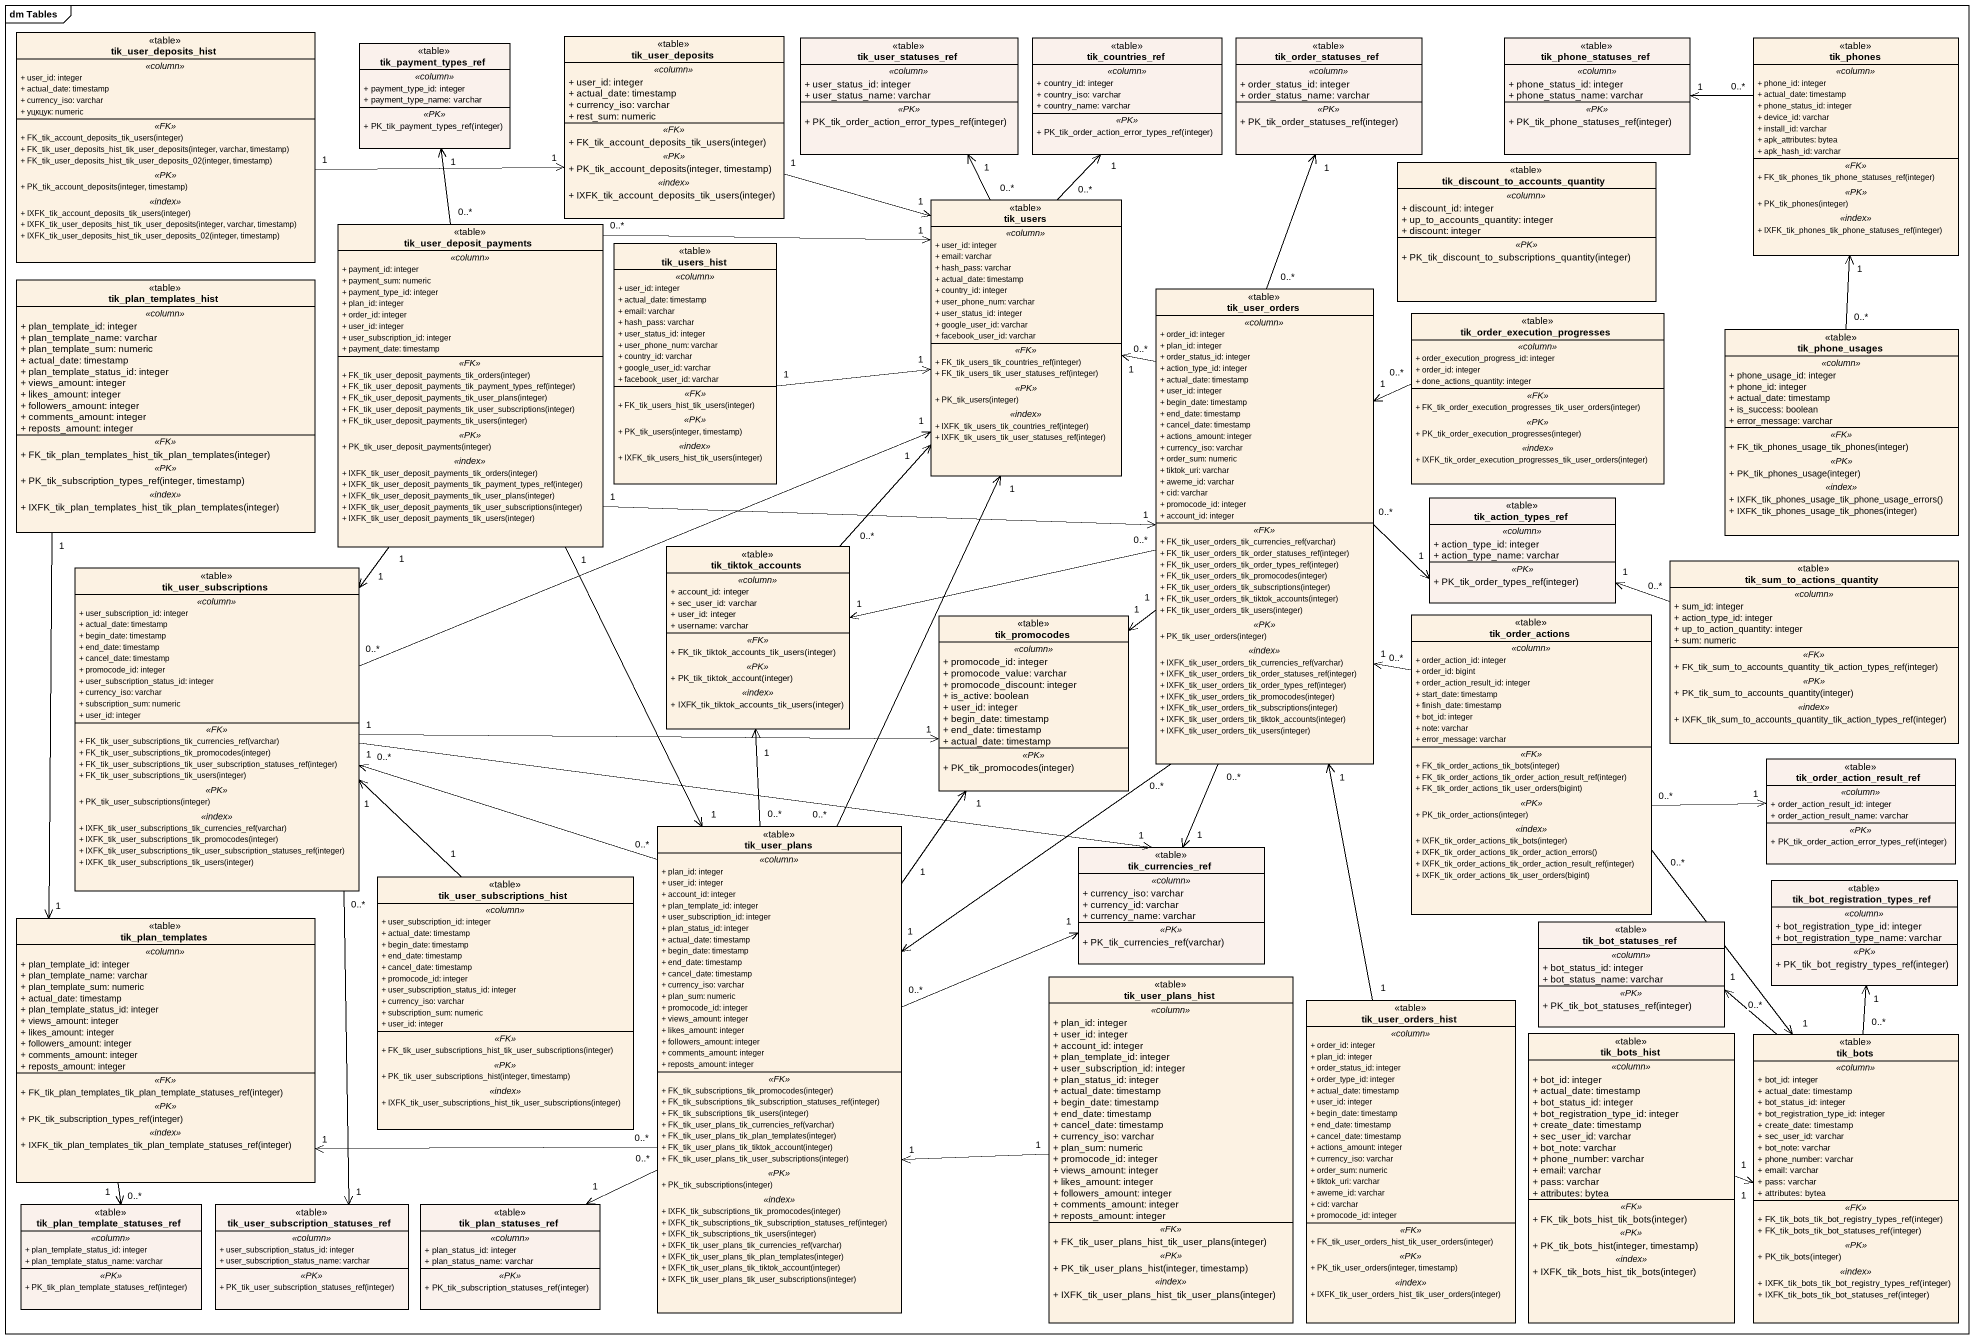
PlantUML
@startuml
mainframe dm Tables
hide circle
hide empty members
skinparam classAttributeIconSize 0
class tik_user_deposits_hist <<table>> {
  .. <<column>> ..
  + user_id: integer
  + actual_date: timestamp
  + currency_iso: varchar
  + уцкцук: numeric
  .. <<FK>> ..
  + FK_tik_account_deposits_tik_users(integer)
  + FK_tik_user_deposits_hist_tik_user_deposits(integer, varchar, timestamp)
  + FK_tik_user_deposits_hist_tik_user_deposits_02(integer, timestamp)
  .. <<PK>> ..
  + PK_tik_account_deposits(integer, timestamp)
  .. <<index>> ..
  + IXFK_tik_account_deposits_tik_users(integer)
  + IXFK_tik_user_deposits_hist_tik_user_deposits(integer, varchar, timestamp)
  + IXFK_tik_user_deposits_hist_tik_user_deposits_02(integer, timestamp)
}
class tik_user_deposits <<table>> {
  .. <<column>> ..
  + user_id: integer
  + actual_date: timestamp
  + currency_iso: varchar
  + rest_sum: numeric
  .. <<FK>> ..
  + FK_tik_account_deposits_tik_users(integer)
  .. <<PK>> ..
  + PK_tik_account_deposits(integer, timestamp)
  .. <<index>> ..
  + IXFK_tik_account_deposits_tik_users(integer)
}
class tik_payment_types_ref <<table>> #FAF1EC {
  .. <<column>> ..
  + payment_type_id: integer
  + payment_type_name: varchar
  .. <<PK>> ..
  + PK_tik_payment_types_ref(integer)
}
class tik_user_statuses_ref <<table>> #FAF1EC {
  .. <<column>> ..
  + user_status_id: integer
  + user_status_name: varchar
  .. <<PK>> ..
  + PK_tik_order_action_error_types_ref(integer)
}
class tik_countries_ref <<table>> #FAF1EC {
  .. <<column>> ..
  + country_id: integer
  + country_iso: varchar
  + country_name: varchar
  .. <<PK>> ..
  + PK_tik_order_action_error_types_ref(integer)
}
class tik_order_statuses_ref <<table>> #FAF1EC {
  .. <<column>> ..
  + order_status_id: integer
  + order_status_name: varchar
  .. <<PK>> ..
  + PK_tik_order_statuses_ref(integer)
}
class tik_phone_statuses_ref <<table>> #FAF1EC {
  .. <<column>> ..
  + phone_status_id: integer
  + phone_status_name: varchar
  .. <<PK>> ..
  + PK_tik_phone_statuses_ref(integer)
}
class tik_phones <<table>> {
  .. <<column>> ..
  + phone_id: integer
  + actual_date: timestamp
  + phone_status_id: integer
  + device_id: varchar
  + install_id: varchar
  + apk_attributes: bytea
  + apk_hash_id: varchar
  .. <<FK>> ..
  + FK_tik_phones_tik_phone_statuses_ref(integer)
  .. <<PK>> ..
  + PK_tik_phones(integer)
  .. <<index>> ..
  + IXFK_tik_phones_tik_phone_statuses_ref(integer)
}
class "tik_discount_to_accounts_quantity" as tik_discount_to_accounts <<table>> {
  .. <<column>> ..
  + discount_id: integer
  + up_to_accounts_quantity: integer
  + discount: integer
  .. <<PK>> ..
  + PK_tik_discount_to_subscriptions_quantity(integer)
}
class tik_user_deposit_payments <<table>> {
  .. <<column>> ..
  + payment_id: integer
  + payment_sum: numeric
  + payment_type_id: integer
  + plan_id: integer
  + order_id: integer
  + user_id: integer
  + user_subscription_id: integer
  + payment_date: timestamp
  .. <<FK>> ..
  + FK_tik_user_deposit_payments_tik_orders(integer)
  + FK_tik_user_deposit_payments_tik_payment_types_ref(integer)
  + FK_tik_user_deposit_payments_tik_user_plans(integer)
  + FK_tik_user_deposit_payments_tik_user_subscriptions(integer)
  + FK_tik_user_deposit_payments_tik_users(integer)
  .. <<PK>> ..
  + PK_tik_user_deposit_payments(integer)
  .. <<index>> ..
  + IXFK_tik_user_deposit_payments_tik_orders(integer)
  + IXFK_tik_user_deposit_payments_tik_payment_types_ref(integer)
  + IXFK_tik_user_deposit_payments_tik_user_plans(integer)
  + IXFK_tik_user_deposit_payments_tik_user_subscriptions(integer)
  + IXFK_tik_user_deposit_payments_tik_users(integer)
}
class tik_users <<table>> {
  .. <<column>> ..
  + user_id: integer
  + email: varchar
  + hash_pass: varchar
  + actual_date: timestamp
  + country_id: integer
  + user_phone_num: varchar
  + user_status_id: integer
  + google_user_id: varchar
  + facebook_user_id: varchar
  .. <<FK>> ..
  + FK_tik_users_tik_countries_ref(integer)
  + FK_tik_users_tik_user_statuses_ref(integer)
  .. <<PK>> ..
  + PK_tik_users(integer)
  .. <<index>> ..
  + IXFK_tik_users_tik_countries_ref(integer)
  + IXFK_tik_users_tik_user_statuses_ref(integer)
}
class tik_users_hist <<table>> {
  .. <<column>> ..
  + user_id: integer
  + actual_date: timestamp
  + email: varchar
  + hash_pass: varchar
  + user_status_id: integer
  + user_phone_num: varchar
  + country_id: varchar
  + google_user_id: varchar
  + facebook_user_id: varchar
  .. <<FK>> ..
  + FK_tik_users_hist_tik_users(integer)
  .. <<PK>> ..
  + PK_tik_users(integer, timestamp)
  .. <<index>> ..
  + IXFK_tik_users_hist_tik_users(integer)
}
class tik_plan_templates_hist <<table>> {
  .. <<column>> ..
  + plan_template_id: integer
  + plan_template_name: varchar
  + plan_template_sum: numeric
  + actual_date: timestamp
  + plan_template_status_id: integer
  + views_amount: integer
  + likes_amount: integer
  + followers_amount: integer
  + comments_amount: integer
  + reposts_amount: integer
  .. <<FK>> ..
  + FK_tik_plan_templates_hist_tik_plan_templates(integer)
  .. <<PK>> ..
  + PK_tik_subscription_types_ref(integer, timestamp)
  .. <<index>> ..
  + IXFK_tik_plan_templates_hist_tik_plan_templates(integer)
}
class tik_user_orders <<table>> {
  .. <<column>> ..
  + order_id: integer
  + plan_id: integer
  + order_status_id: integer
  + action_type_id: integer
  + actual_date: timestamp
  + user_id: integer
  + begin_date: timestamp
  + end_date: timestamp
  + cancel_date: timestamp
  + actions_amount: integer
  + currency_iso: varchar
  + order_sum: numeric
  + tiktok_uri: varchar
  + aweme_id: varchar
  + cid: varchar
  + promocode_id: integer
  + account_id: integer
  .. <<FK>> ..
  + FK_tik_user_orders_tik_currencies_ref(varchar)
  + FK_tik_user_orders_tik_order_statuses_ref(integer)
  + FK_tik_user_orders_tik_order_types_ref(integer)
  + FK_tik_user_orders_tik_promocodes(integer)
  + FK_tik_user_orders_tik_subscriptions(integer)
  + FK_tik_user_orders_tik_tiktok_accounts(integer)
  + FK_tik_user_orders_tik_users(integer)
  .. <<PK>> ..
  + PK_tik_user_orders(integer)
  .. <<index>> ..
  + IXFK_tik_user_orders_tik_currencies_ref(varchar)
  + IXFK_tik_user_orders_tik_order_statuses_ref(integer)
  + IXFK_tik_user_orders_tik_order_types_ref(integer)
  + IXFK_tik_user_orders_tik_promocodes(integer)
  + IXFK_tik_user_orders_tik_subscriptions(integer)
  + IXFK_tik_user_orders_tik_tiktok_accounts(integer)
  + IXFK_tik_user_orders_tik_users(integer)
}
class "tik_order_execution_progresses" as tik_order_execution <<table>> {
  .. <<column>> ..
  + order_execution_progress_id: integer
  + order_id: integer
  + done_actions_quantity: integer
  .. <<FK>> ..
  + FK_tik_order_execution_progresses_tik_user_orders(integer)
  .. <<PK>> ..
  + PK_tik_order_execution_progresses(integer)
  .. <<index>> ..
  + IXFK_tik_order_execution_progresses_tik_user_orders(integer)
}
class tik_phone_usages <<table>> {
  .. <<column>> ..
  + phone_usage_id: integer
  + phone_id: integer
  + actual_date: timestamp
  + is_success: boolean
  + error_message: varchar
  .. <<FK>> ..
  + FK_tik_phones_usage_tik_phones(integer)
  .. <<PK>> ..
  + PK_tik_phones_usage(integer)
  .. <<index>> ..
  + IXFK_tik_phones_usage_tik_phone_usage_errors()
  + IXFK_tik_phones_usage_tik_phones(integer)
}
class tik_action_types_ref <<table>> #FAF1EC {
  .. <<column>> ..
  + action_type_id: integer
  + action_type_name: varchar
  .. <<PK>> ..
  + PK_tik_order_types_ref(integer)
}
class tik_tiktok_accounts <<table>> {
  .. <<column>> ..
  + account_id: integer
  + sec_user_id: varchar
  + user_id: integer
  + username: varchar
  .. <<FK>> ..
  + FK_tik_tiktok_accounts_tik_users(integer)
  .. <<PK>> ..
  + PK_tik_tiktok_account(integer)
  .. <<index>> ..
  + IXFK_tik_tiktok_accounts_tik_users(integer)
}
class tik_sum_to_actions_quantity <<table>> {
  .. <<column>> ..
  + sum_id: integer
  + action_type_id: integer
  + up_to_action_quantity: integer
  + sum: numeric
  .. <<FK>> ..
  + FK_tik_sum_to_accounts_quantity_tik_action_types_ref(integer)
  .. <<PK>> ..
  + PK_tik_sum_to_accounts_quantity(integer)
  .. <<index>> ..
  + IXFK_tik_sum_to_accounts_quantity_tik_action_types_ref(integer)
}
class tik_user_subscriptions <<table>> {
  .. <<column>> ..
  + user_subscription_id: integer
  + actual_date: timestamp
  + begin_date: timestamp
  + end_date: timestamp
  + cancel_date: timestamp
  + promocode_id: integer
  + user_subscription_status_id: integer
  + currency_iso: varchar
  + subscription_sum: numeric
  + user_id: integer
  .. <<FK>> ..
  + FK_tik_user_subscriptions_tik_currencies_ref(varchar)
  + FK_tik_user_subscriptions_tik_promocodes(integer)
  + FK_tik_user_subscriptions_tik_user_subscription_statuses_ref(integer)
  + FK_tik_user_subscriptions_tik_users(integer)
  .. <<PK>> ..
  + PK_tik_user_subscriptions(integer)
  .. <<index>> ..
  + IXFK_tik_user_subscriptions_tik_currencies_ref(varchar)
  + IXFK_tik_user_subscriptions_tik_promocodes(integer)
  + IXFK_tik_user_subscriptions_tik_user_subscription_statuses_ref(integer)
  + IXFK_tik_user_subscriptions_tik_users(integer)
}
class tik_promocodes <<table>> {
  .. <<column>> ..
  + promocode_id: integer
  + promocode_value: varchar
  + promocode_discount: integer
  + is_active: boolean
  + user_id: integer
  + begin_date: timestamp
  + end_date: timestamp
  + actual_date: timestamp
  .. <<PK>> ..
  + PK_tik_promocodes(integer)
}
class tik_order_actions <<table>> {
  .. <<column>> ..
  + order_action_id: integer
  + order_id: bigint
  + order_action_result_id: integer
  + start_date: timestamp
  + finish_date: timestamp
  + bot_id: integer
  + note: varchar
  + error_message: varchar
  .. <<FK>> ..
  + FK_tik_order_actions_tik_bots(integer)
  + FK_tik_order_actions_tik_order_action_result_ref(integer)
  + FK_tik_order_actions_tik_user_orders(bigint)
  .. <<PK>> ..
  + PK_tik_order_actions(integer)
  .. <<index>> ..
  + IXFK_tik_order_actions_tik_bots(integer)
  + IXFK_tik_order_actions_tik_order_action_errors()
  + IXFK_tik_order_actions_tik_order_action_result_ref(integer)
  + IXFK_tik_order_actions_tik_user_orders(bigint)
}
class tik_order_action_result_ref <<table>> #FAF1EC {
  .. <<column>> ..
  + order_action_result_id: integer
  + order_action_result_name: varchar
  .. <<PK>> ..
  + PK_tik_order_action_error_types_ref(integer)
}
class tik_user_plans <<table>> {
  .. <<column>> ..
  + plan_id: integer
  + user_id: integer
  + account_id: integer
  + plan_template_id: integer
  + user_subscription_id: integer
  + plan_status_id: integer
  + actual_date: timestamp
  + begin_date: timestamp
  + end_date: timestamp
  + cancel_date: timestamp
  + currency_iso: varchar
  + plan_sum: numeric
  + promocode_id: integer
  + views_amount: integer
  + likes_amount: integer
  + followers_amount: integer
  + comments_amount: integer
  + reposts_amount: integer
  .. <<FK>> ..
  + FK_tik_subscriptions_tik_promocodes(integer)
  + FK_tik_subscriptions_tik_subscription_statuses_ref(integer)
  + FK_tik_subscriptions_tik_users(integer)
  + FK_tik_user_plans_tik_currencies_ref(varchar)
  + FK_tik_user_plans_tik_plan_templates(integer)
  + FK_tik_user_plans_tik_tiktok_account(integer)
  + FK_tik_user_plans_tik_user_subscriptions(integer)
  .. <<PK>> ..
  + PK_tik_subscriptions(integer)
  .. <<index>> ..
  + IXFK_tik_subscriptions_tik_promocodes(integer)
  + IXFK_tik_subscriptions_tik_subscription_statuses_ref(integer)
  + IXFK_tik_subscriptions_tik_users(integer)
  + IXFK_tik_user_plans_tik_currencies_ref(varchar)
  + IXFK_tik_user_plans_tik_plan_templates(integer)
  + IXFK_tik_user_plans_tik_tiktok_account(integer)
  + IXFK_tik_user_plans_tik_user_subscriptions(integer)
}
class tik_user_subscriptions_hist <<table>> {
  .. <<column>> ..
  + user_subscription_id: integer
  + actual_date: timestamp
  + begin_date: timestamp
  + end_date: timestamp
  + cancel_date: timestamp
  + promocode_id: integer
  + user_subscription_status_id: integer
  + currency_iso: varchar
  + subscription_sum: numeric
  + user_id: integer
  .. <<FK>> ..
  + FK_tik_user_subscriptions_hist_tik_user_subscriptions(integer)
  .. <<PK>> ..
  + PK_tik_user_subscriptions_hist(integer, timestamp)
  .. <<index>> ..
  + IXFK_tik_user_subscriptions_hist_tik_user_subscriptions(integer)
}
class tik_currencies_ref <<table>> #FAF1EC {
  .. <<column>> ..
  + currency_iso: varchar
  + currency_id: varchar
  + currency_name: varchar
  .. <<PK>> ..
  + PK_tik_currencies_ref(varchar)
}
class "tik_bot_registration_types_ref" as tik_bot_registration_types <<table>> #FAF1EC {
  .. <<column>> ..
  + bot_registration_type_id: integer
  + bot_registration_type_name: varchar
  .. <<PK>> ..
  + PK_tik_bot_registry_types_ref(integer)
}
class tik_plan_templates <<table>> {
  .. <<column>> ..
  + plan_template_id: integer
  + plan_template_name: varchar
  + plan_template_sum: numeric
  + actual_date: timestamp
  + plan_template_status_id: integer
  + views_amount: integer
  + likes_amount: integer
  + followers_amount: integer
  + comments_amount: integer
  + reposts_amount: integer
  .. <<FK>> ..
  + FK_tik_plan_templates_tik_plan_template_statuses_ref(integer)
  .. <<PK>> ..
  + PK_tik_subscription_types_ref(integer)
  .. <<index>> ..
  + IXFK_tik_plan_templates_tik_plan_template_statuses_ref(integer)
}
class tik_bot_statuses_ref <<table>> #FAF1EC {
  .. <<column>> ..
  + bot_status_id: integer
  + bot_status_name: varchar
  .. <<PK>> ..
  + PK_tik_bot_statuses_ref(integer)
}
class tik_user_plans_hist <<table>> {
  .. <<column>> ..
  + plan_id: integer
  + user_id: integer
  + account_id: integer
  + plan_template_id: integer
  + user_subscription_id: integer
  + plan_status_id: integer
  + actual_date: timestamp
  + begin_date: timestamp
  + end_date: timestamp
  + cancel_date: timestamp
  + currency_iso: varchar
  + plan_sum: numeric
  + promocode_id: integer
  + views_amount: integer
  + likes_amount: integer
  + followers_amount: integer
  + comments_amount: integer
  + reposts_amount: integer
  .. <<FK>> ..
  + FK_tik_user_plans_hist_tik_user_plans(integer)
  .. <<PK>> ..
  + PK_tik_user_plans_hist(integer, timestamp)
  .. <<index>> ..
  + IXFK_tik_user_plans_hist_tik_user_plans(integer)
}
class tik_user_orders_hist <<table>> {
  .. <<column>> ..
  + order_id: integer
  + plan_id: integer
  + order_status_id: integer
  + order_type_id: integer
  + actual_date: timestamp
  + user_id: integer
  + begin_date: timestamp
  + end_date: timestamp
  + cancel_date: timestamp
  + actions_amount: integer
  + currency_iso: varchar
  + order_sum: numeric
  + tiktok_uri: varchar
  + aweme_id: varchar
  + cid: varchar
  + promocode_id: integer
  .. <<FK>> ..
  + FK_tik_user_orders_hist_tik_user_orders(integer)
  .. <<PK>> ..
  + PK_tik_user_orders(integer, timestamp)
  .. <<index>> ..
  + IXFK_tik_user_orders_hist_tik_user_orders(integer)
}
class tik_bots_hist <<table>> {
  .. <<column>> ..
  + bot_id: integer
  + actual_date: timestamp
  + bot_status_id: integer
  + bot_registration_type_id: integer
  + create_date: timestamp
  + sec_user_id: varchar
  + bot_note: varchar
  + phone_number: varchar
  + email: varchar
  + pass: varchar
  + attributes: bytea
  .. <<FK>> ..
  + FK_tik_bots_hist_tik_bots(integer)
  .. <<PK>> ..
  + PK_tik_bots_hist(integer, timestamp)
  .. <<index>> ..
  + IXFK_tik_bots_hist_tik_bots(integer)
}
class tik_bots <<table>> {
  .. <<column>> ..
  + bot_id: integer
  + actual_date: timestamp
  + bot_status_id: integer
  + bot_registration_type_id: integer
  + create_date: timestamp
  + sec_user_id: varchar
  + bot_note: varchar
  + phone_number: varchar
  + email: varchar
  + pass: varchar
  + attributes: bytea
  .. <<FK>> ..
  + FK_tik_bots_tik_bot_registry_types_ref(integer)
  + FK_tik_bots_tik_bot_statuses_ref(integer)
  .. <<PK>> ..
  + PK_tik_bots(integer)
  .. <<index>> ..
  + IXFK_tik_bots_tik_bot_registry_types_ref(integer)
  + IXFK_tik_bots_tik_bot_statuses_ref(integer)
}
class "tik_plan_template_statuses_ref" as tik_plan_template_statuses <<table>> #FAF1EC {
  .. <<column>> ..
  + plan_template_status_id: integer
  + plan_template_status_name: varchar
  .. <<PK>> ..
  + PK_tik_plan_template_statuses_ref(integer)
}
class "tik_user_subscription_statuses_ref" as tik_user_subscription <<table>> #FAF1EC {
  .. <<column>> ..
  + user_subscription_status_id: integer
  + user_subscription_status_name: varchar
  .. <<PK>> ..
  + PK_tik_user_subscription_statuses_ref(integer)
}
class tik_plan_statuses_ref <<table>> #FAF1EC {
  .. <<column>> ..
  + plan_status_id: integer
  + plan_status_name: varchar
  .. <<PK>> ..
  + PK_tik_subscription_statuses_ref(integer)
}
tik_user_deposits_hist "1" -right-> "1" tik_user_deposits
tik_user_deposits "1" -right-> "1" tik_users
tik_phones "0..*" -left-> "1" tik_phone_statuses_ref
tik_user_deposit_payments "0..*" -up-> "1" tik_payment_types_ref
tik_user_deposit_payments "0..*" -right-> "1" tik_users
tik_user_deposit_payments "1" -right-> "1" tik_user_orders
tik_user_deposit_payments "1" --> "1" tik_user_subscriptions
tik_user_deposit_payments "1" --> "1" tik_user_plans
tik_users "0..*" -up-> "1" tik_user_statuses_ref
tik_users "0..*" -up-> "1" tik_countries_ref
tik_users_hist "1" -right-> "1" tik_users
tik_plan_templates_hist "1" --> "1" tik_plan_templates
tik_user_orders "0..*" -up-> "1" tik_order_statuses_ref
tik_user_orders "0..*" -up-> "1" tik_users
tik_user_orders "0..*" -right-> "1" tik_action_types_ref
tik_user_orders "0..*" -left-> "1" tik_tiktok_accounts
tik_user_orders "1" --> "1" tik_promocodes
tik_user_orders "0..*" --> "1" tik_user_plans
tik_user_orders "0..*" --> "1" tik_currencies_ref
tik_order_execution "0..*" -left-> "1" tik_user_orders
tik_phone_usages "0..*" -up-> "1" tik_phones
tik_tiktok_accounts "0..*" -up-> "1" tik_users
tik_sum_to_actions_quantity "0..*" -left-> "1" tik_action_types_ref
tik_user_subscriptions "0..*" -right-> "1" tik_users
tik_user_subscriptions "1" -right-> "1" tik_promocodes
tik_user_subscriptions "0..*" -right-> "1" tik_currencies_ref
tik_user_subscriptions "0..*" --> "1" tik_user_subscription
tik_order_actions "0..*" -up-> "1" tik_user_orders
tik_order_actions "0..*" -right-> "1" tik_order_action_result_ref
tik_order_actions "0..*" --> "1" tik_bots
tik_user_plans "0..*" -up-> "1" tik_users
tik_user_plans "0..*" -up-> "1" tik_tiktok_accounts
tik_user_plans "0..*" -up-> "1" tik_user_subscriptions
tik_user_plans "1" -up-> "1" tik_promocodes
tik_user_plans "0..*" -right-> "1" tik_currencies_ref
tik_user_plans "0..*" -left-> "1" tik_plan_templates
tik_user_plans "0..*" --> "1" tik_plan_statuses_ref
tik_user_subscriptions_hist "1" -up-> "1" tik_user_subscriptions
tik_plan_templates "0..*" --> "1" tik_plan_template_statuses
tik_user_plans_hist "1" -left-> "1" tik_user_plans
tik_user_orders_hist "1" -up-> "1" tik_user_orders
tik_bots_hist "1" -right-> "1" tik_bots
tik_bots "0..*" -up-> "1" tik_bot_registration_types
tik_bots "0..*" -up-> "1" tik_bot_statuses_ref
@enduml
